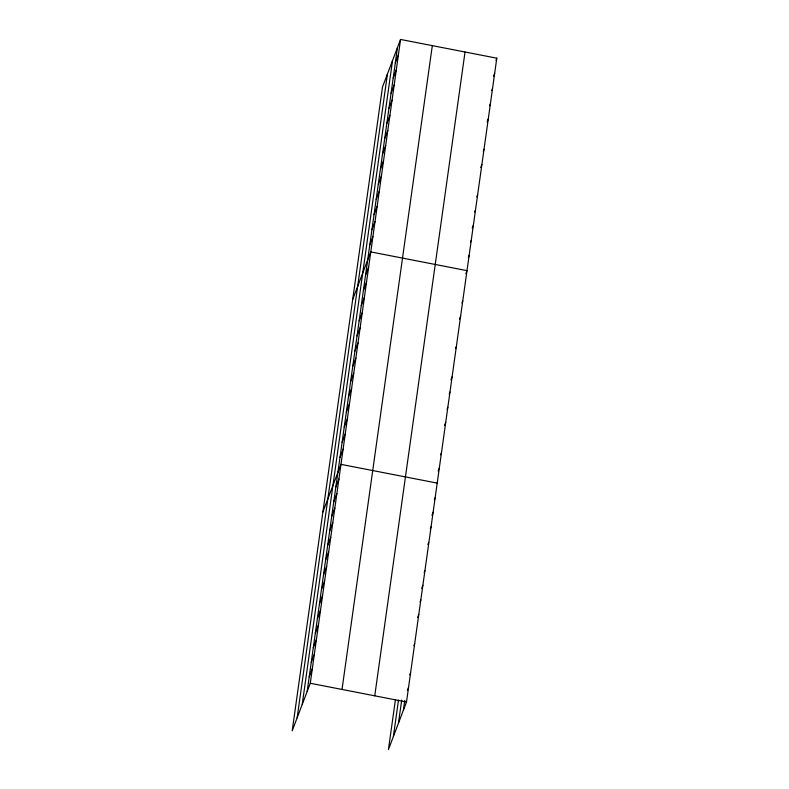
<?xml version="1.0" encoding="UTF-8"?>
<svg xmlns="http://www.w3.org/2000/svg" width="789" height="789" viewBox="0 0 789 789"><rect width="100%" height="100%" fill="white"/><g stroke="black" fill="none" stroke-linecap="round" stroke-linejoin="round"><path stroke-width="1.18" d="M297.147 717.812L387.438 73.998M302.226 704.429L392.518 60.615M307.168 691.43L397.459 47.626M400.565 39.45L382.497 86.997L292.206 730.811L310.274 683.264L400.565 39.45L496.794 58.189L406.503 702.003L388.435 749.55L395.427 699.695M342.022 689.448L432.313 45.634M374.745 695.819L465.037 52.005M393.376 736.561L398.494 700.07M398.455 723.168L401.7 700.06M403.396 710.179L404.757 700.445M395.328 62.795L398.435 54.628M393.198 77.973L396.305 69.797M391.068 93.151L394.175 84.975M388.947 108.32L392.044 100.154M386.817 123.498L389.924 115.332M384.687 138.677L387.793 130.501M382.557 153.855L385.663 145.679M380.426 169.024L383.533 160.857M378.306 184.202L381.403 176.026M376.175 199.38L379.282 191.204M374.045 214.549L377.152 206.383M371.915 229.727L375.022 221.561M369.794 244.906L372.891 236.73M352.703 299.455L370.761 251.908L466.999 270.647L465.826 273.714M365.534 275.253L368.641 267.086M363.404 290.431L366.51 282.255M361.273 305.609L364.38 297.433M359.153 320.778L362.25 312.612M357.022 335.956L360.119 327.79M354.892 351.135L357.999 342.959M352.762 366.313L355.869 358.137M350.632 381.481L353.738 373.315M348.511 396.66L351.608 388.484M346.381 411.838L349.478 403.662M344.251 427.007L347.357 418.841M342.12 442.185L345.227 434.019M339.99 457.364L343.097 449.188M322.908 511.913L340.966 464.366L437.195 483.105M496.015 60.24L496.794 58.189M335.818 487.129L338.925 478.962M493.5 76.434L494.664 73.367M333.777 501.725L336.873 493.549M491.754 90.587L492.533 88.546M331.725 516.312L334.832 508.146M489.634 105.765L490.403 103.724M329.674 530.908L332.78 522.742M487.109 121.96L488.273 118.892M327.632 545.505L330.739 537.329M325.581 560.091L328.688 551.925M483.243 151.291L484.022 149.249M323.539 574.688L326.646 566.522M480.728 167.485L481.892 164.418M321.488 589.284L324.595 581.108M319.446 603.871L322.553 595.705M476.862 196.816L477.631 194.775M317.395 618.468L320.502 610.291M474.731 211.994L475.511 209.953M315.353 633.064L318.46 624.888M472.216 228.189L473.38 225.121M313.302 647.651L316.409 639.484M470.471 242.341L471.25 240.3M311.261 662.247L314.367 654.071M468.35 257.52L469.12 255.478M309.209 676.844L312.316 668.668M461.959 303.045L462.739 301.003M459.445 319.239L460.608 316.182M455.578 348.57L456.358 346.529M450.933 379.943L452.097 376.876M449.188 394.096L449.967 392.054M447.067 409.274L447.836 407.232M444.552 425.468L445.716 422.411M440.676 454.799L441.455 452.758M438.161 470.994L439.325 467.936M434.374 499.743L435.153 497.701M431.938 515.355L433.102 512.298M430.281 528.936L431.06 526.884M427.845 544.548L428.624 542.507M424.147 572.706L424.916 570.664M421.711 588.328L422.874 585.26M420.054 601.899L420.823 599.857M417.618 617.511L418.781 614.444M413.909 645.678L414.689 643.637M409.816 674.861L410.596 672.82M407.38 690.474L408.544 687.416M310.274 683.264L406.503 702.003"/></g></svg>
